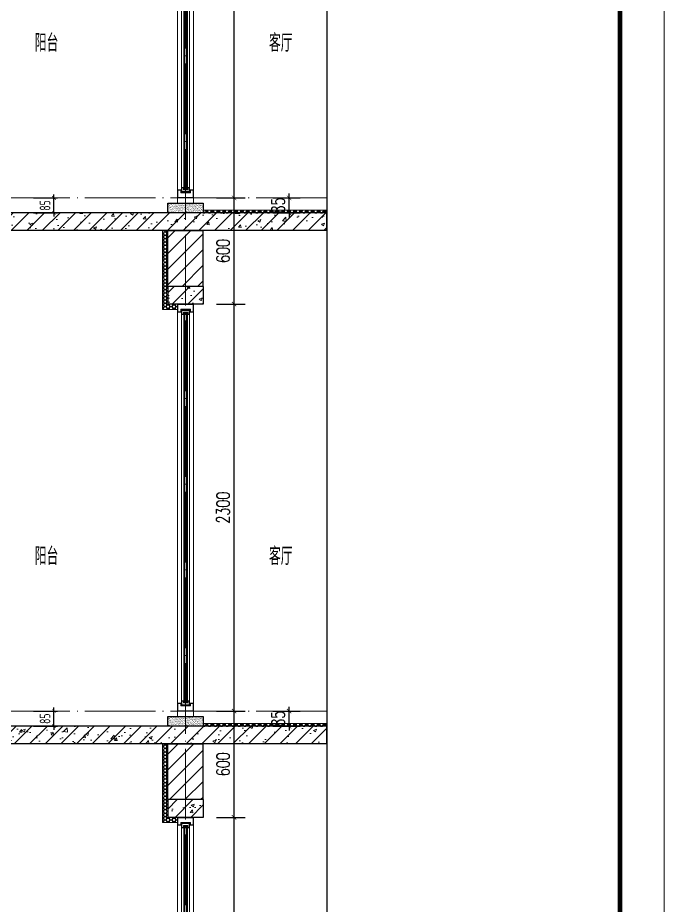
# Model space of a CAD drawing. Extents: x -668857 to 154266, y -275694 to 291306.
# Drawn here: x 11653 to 15307, y 148002 to 153017 of the extents above; entities that cross this region are included whole.
import ezdxf

# ---------------------------------------------------------------- set-up
doc = ezdxf.new("R2010")
doc.units = 0
doc.header["$LTSCALE"] = 1000
doc.linetypes.add('DOTE', pattern=[2.42, 2, -0.2, 0.02, -0.2])
doc.layers.get('0').update_dxf_attribs({"linetype": 'CONTINUOUS'})
doc.layers.get('DEFPOINTS').update_dxf_attribs({"linetype": 'CONTINUOUS'})
for name, color, linetype in [('DIM', 2, 'CONTINUOUS'), ('DIM_SYMB', 3, 'CONTINUOUS'), ('PUB_DIM', 3, 'CONTINUOUS'), ('PUB_TEXT', 2, 'CONTINUOUS'), ('WALL', 5, 'CONTINUOUS'), ('立面-看线', 251, 'CONTINUOUS')]:
    doc.layers.add(name, color=color, linetype=linetype)
for name, color, linetype, lineweight in [('DOTE', 19, 'DOTE', 9), ('PUB_HATCH', 8, 'CONTINUOUS', 9), ('S_WINDOW', 144, 'CONTINUOUS', 15), ('图框', 9, 'CONTINUOUS', 18), ('细细', 250, 'CONTINUOUS', 0)]:
    doc.layers.add(name, color=color, linetype=linetype, lineweight=lineweight)
doc.styles.add('_TCH_DIM_T3', font='SIMPLEX', dxfattribs={"width": 0.705882, "bigfont": 'GBCBIG'})
doc.styles.add('TSSD_DIMENSION', font='Tssdeng.shx', dxfattribs={"width": 0.7, "bigfont": 'tssdchn.shx'})
doc.styles.add('TSSD_REIN', font='tssdeng.shx', dxfattribs={"width": 0.7, "height": 300, "bigfont": 'tssdchn.shx'})
doc.dimstyles.new('_TCH_ARCH&&25', dxfattribs={"dimtxt": 74.375, "dimasz": 25, "dimexe": 62.5, "dimexo": 75, "dimgap": 25, "dimtad": 1, "dimdec": 0, "dimzin": 0, "dimdsep": 46, "dimtxsty": '_TCH_DIM_T3', "dimblk": 'ARCHTICK', "dimcen": 0.09, "dimclrt": 7, "dimazin": 0, "dimtfac": 1, "dimtdec": 0, "dimtix": 1, "dimtmove": 2, "dimatfit": 3, "dimldrblk": 'ARCHTICK', "dimfxl": 0, "dimtolj": 1, "dimtzin": 0, "dimarcsym": 0})
doc.dimstyles.new('TSSD_20_20', dxfattribs={"dimtxt": 60, "dimasz": 20, "dimexe": 20, "dimexo": 50, "dimgap": 20, "dimtad": 1, "dimdec": 0, "dimzin": 0, "dimdsep": 46, "dimtxsty": 'TSSD_DIMENSION', "dimblk": 'ARCHTICK', "dimblk1": 'ARCHTICK', "dimblk2": 'ARCHTICK', "dimcen": 0, "dimdle": 20, "dimclrt": 7, "dimadec": 0, "dimazin": 0, "dimtfac": 1, "dimtdec": 0, "dimtix": 1, "dimtmove": 2, "dimatfit": 3, "dimfxl": 0, "dimtolj": 1, "dimtzin": 0, "dimarcsym": 0})
pattern_1 = [(315, (145053.3697, 680712.4302), (-1.76776695, -1.76776695), []), (315, (145054.5482, 680712.4302), (-1.76776695, -1.76776695), [])]
pattern_2 = [(315, (145053.3697, 678374.192), (-1.76776695, -1.76776695), []), (315, (145054.5482, 678374.192), (-1.76776695, -1.76776695), [])]
pattern_3 = [(45, (-562273.49, 314642.066), (-44.194174, 44.194174), []), (50, (-562273.49, 314642.07), (179.315046, -15.688034), [18.75, -206.25]), (355, (-562273.49, 314642.07), (-34.687833, 188.048033), [15, -165]), (100.4514, (-562258.55, 314640.76), (144.627345, 172.359886), [15.93505, -175.28553]), (46.1842, (-562273.49, 314692.07), (266.81026, -41.37975), [28.125, -309.375]), (96.6356, (-562251.25, 314688.62), (233.66568, 243.52947), [23.90257, -262.92825]), (351.1842, (-562273.5, 314692.07), (233.66549, 243.52965), [22.5, -247.5]), (21, (-562248.49, 314679.57), (149.226763, -100.654723), [18.75, -206.25]), (326, (-562248.49, 314679.57), (60.828833, 181.28751), [15, -165]), (71.4514, (-562236.05, 314671.18), (210.055657, 80.632624), [15.93505, -175.28553]), (37.5, (-562273.49, 314642.066), (3.039964, 83.2234635), [0, -163, 0, -167.5, 0, -165.625]), (7.5, (-562273.49, 314642.07), (65.767384, 98.602928), [0, -95.5, 0, -159.25, 0, -63.125]), (327.5, (-562329.24, 314642.066), (133.455609, -5.638718), [0, -62.5, 0, -195, 0, -258.75]), (317.5, (-562354.24, 314642.07), (145.796542, 25.026246), [0, -81.25, 0, -129.5, 0, -183.75])]
pattern_4 = [(45, (-562273.49, 314686.944), (-44.1941915, 44.1941915), [])]

# ---------------------------------------------------------------- blocks, each defined once
blk = doc.blocks.new('GFDDDDRG')
at = {"layer": '图框'}
blk.add_lwpolyline([(923310, -107437), (923310, -159999), (893610, -159999), (893610, -107437)], close=True, dxfattribs=at)
blk.add_lwpolyline([(923310, -107437), (923310, -159999), (893610, -159999), (893610, -107437)], close=True, dxfattribs=at)
at = {"layer": '图框', "const_width": 50}
blk.add_lwpolyline([(894110, -159499), (922810, -159499), (922810, -108687), (894110, -108687)], close=True, dxfattribs=at)
blk = doc.blocks.new('afzdfsregf')
at = {"layer": '细细'}
h = blk.add_hatch(dxfattribs=at)
h.set_pattern_fill('金属', color=256, style=0)
h.set_pattern_definition(pattern_1)
h.paths.add_polyline_path([(221063.8, 608913.8), (221043.8, 608913.8), (221043.8, 608927.3), (220993.8, 608927.3), (220993.8, 608913.8), (220973.8, 608913.8), (220973.8, 608958.8), (221063.8, 608958.8)])
h.paths.add_polyline_path([(221045.8, 608929.3), (221045.8, 608915.8), (221061.8, 608915.8), (221061.8, 608956.8), (220975.8, 608956.8), (220975.8, 608915.8), (220991.8, 608915.8), (220991.8, 608929.3)], flags=16)
h = blk.add_hatch(dxfattribs=at)
h.set_pattern_fill('金属', color=256, style=0)
h.set_pattern_definition(pattern_1)
h.paths.add_polyline_path([(220996.3, 608925.3), (220996.3, 608900.3), (221008.3, 608900.3), (221008.3, 608910.3), (221029.3, 608910.3), (221029.3, 608900.3), (221041.3, 608900.3), (221041.3, 608925.3)])
h.paths.add_polyline_path([(221039.3, 608923.3), (221039.3, 608902.3), (221031.3, 608902.3), (221031.3, 608912.3), (221006.3, 608912.3), (221006.3, 608902.3), (220998.3, 608902.3), (220998.3, 608923.3)], flags=16)
h = blk.add_hatch(color=256, dxfattribs=at)
edge = h.paths.add_edge_path()
edge.add_line((221023.3, 608910.3), (221023.3, 608898.3))
edge.add_arc((221018.8, 608890), 9.44, 61.5175, 118.4825)
edge.add_line((221014.3, 608898.3), (221014.3, 608910.3))
edge.add_arc((221018.8, 608918.6), 9.44, 241.5175, 298.4825)
h = blk.add_hatch(dxfattribs=at)
h.set_pattern_fill('金属', color=256, style=0)
h.set_pattern_definition(pattern_2)
h.paths.add_polyline_path([(220996.3, 606692.3), (220996.3, 606717.3), (221008.3, 606717.3), (221008.3, 606707.3), (221029.3, 606707.3), (221029.3, 606717.3), (221041.3, 606717.3), (221041.3, 606692.3)])
h.paths.add_polyline_path([(221039.3, 606694.3), (221039.3, 606715.3), (221031.3, 606715.3), (221031.3, 606705.3), (221006.3, 606705.3), (221006.3, 606715.3), (220998.3, 606715.3), (220998.3, 606694.3)], flags=16)
h = blk.add_hatch(color=256, dxfattribs=at)
edge = h.paths.add_edge_path()
edge.add_line((221023.3, 606707.3), (221023.3, 606719.3))
edge.add_arc((221018.8, 606727.6), 9.44, 241.5175, 298.4825, ccw=False)
edge.add_line((221014.3, 606719.3), (221014.3, 606707.3))
edge.add_arc((221018.8, 606699), 9.44, 61.5175, 118.4825, ccw=False)
h = blk.add_hatch(dxfattribs=at)
h.set_pattern_fill('金属', color=256, style=0)
h.set_pattern_definition(pattern_2)
h.paths.add_polyline_path([(221063.8, 606703.8), (221043.8, 606703.8), (221043.8, 606690.3), (220993.8, 606690.3), (220993.8, 606703.8), (220973.8, 606703.8), (220973.8, 606658.8), (221063.8, 606658.8)])
h.paths.add_polyline_path([(221045.8, 606688.3), (221045.8, 606701.8), (221061.8, 606701.8), (221061.8, 606660.8), (220975.8, 606660.8), (220975.8, 606701.8), (220991.8, 606701.8), (220991.8, 606688.3)], flags=16)
at = {"layer": 'S_WINDOW'}
for p, q in [((220973.8, 606703.8), (220973.8, 608913.8)), ((220996.3, 606717.3), (220996.3, 608900.3)), ((221041.3, 606717.3), (221041.3, 608900.3)), ((221063.8, 606703.8), (221063.8, 608913.8))]:
    blk.add_line(p, q, dxfattribs=at)
for points in [[(220973.8, 608958.8), (220973.8, 608913.8), (220993.8, 608913.8), (220993.8, 608927.3), (221043.8, 608927.3), (221043.8, 608913.8), (221063.8, 608913.8), (221063.8, 608958.8)], [(220975.8, 608956.8), (220975.8, 608915.8), (220991.8, 608915.8), (220991.8, 608929.3), (221045.8, 608929.3), (221045.8, 608915.8), (221061.8, 608915.8), (221061.8, 608956.8)], [(220996.3, 608925.3), (220996.3, 608900.3), (221008.3, 608900.3), (221008.3, 608910.3), (221029.3, 608910.3), (221029.3, 608900.3), (221041.3, 608900.3), (221041.3, 608925.3)], [(220998.3, 608923.3), (220998.3, 608902.3), (221006.3, 608902.3), (221006.3, 608912.3), (221031.3, 608912.3), (221031.3, 608902.3), (221039.3, 608902.3), (221039.3, 608923.3)], [(220996.3, 606692.3), (220996.3, 606717.3), (221008.3, 606717.3), (221008.3, 606707.3), (221029.3, 606707.3), (221029.3, 606717.3), (221041.3, 606717.3), (221041.3, 606692.3)], [(220973.8, 606658.8), (220973.8, 606703.8), (220993.8, 606703.8), (220993.8, 606690.3), (221043.8, 606690.3), (221043.8, 606703.8), (221063.8, 606703.8), (221063.8, 606658.8)], [(220975.8, 606660.8), (220975.8, 606701.8), (220991.8, 606701.8), (220991.8, 606688.3), (221045.8, 606688.3), (221045.8, 606701.8), (221061.8, 606701.8), (221061.8, 606660.8)], [(220998.3, 606694.3), (220998.3, 606715.3), (221006.3, 606715.3), (221006.3, 606705.3), (221031.3, 606705.3), (221031.3, 606715.3), (221039.3, 606715.3), (221039.3, 606694.3)]]:
    blk.add_lwpolyline(points, close=True, dxfattribs=at)
at = {"layer": '细细'}
for points in [[(221008.3, 608900.3), (221008.3, 606717.3)], [(221014.3, 606719.3), (221014.3, 608910.3)], [(221023.3, 606719.3), (221023.3, 608910.3)], [(221029.3, 608900.3), (221029.3, 606717.3)]]:
    blk.add_lwpolyline(points, dxfattribs=at)
for points in [[(221023.3, 608910.3), (221023.3, 608898.3, 0.253805), (221014.3, 608898.3), (221014.3, 608910.3, 0.253805)], [(221023.3, 606707.3), (221023.3, 606719.3, -0.253805), (221014.3, 606719.3), (221014.3, 606707.3, -0.253805)]]:
    blk.add_lwpolyline(points, format="xyb", close=True, dxfattribs=at)
blk = doc.blocks.new('_ArchTick')
at = {"color": 0, "linetype": 'ByBlock', "const_width": 0.15}
blk.add_lwpolyline([(-0.5, -0.5), (0.5, 0.5)], dxfattribs=at)
blk = doc.blocks.new('*D3186')
at = {"layer": 'DEFPOINTS', "color": 0}
for p in [(12701.7, 148499), (12875.7, 148499), (12701.7, 146199)]:
    blk.add_point(p, dxfattribs=at)
at = {"layer": 'PUB_DIM', "color": 0, "lineweight": -2}
for p, q in [((12776.7, 148499), (12938.2, 148499)), ((12875.7, 146199), (12875.7, 148499)), ((12776.7, 146199), (12938.2, 146199))]:
    blk.add_line(p, q, dxfattribs=at)
at = {"layer": 'PUB_DIM', "color": 0, "lineweight": -2, "xscale": 25, "yscale": 25, "zscale": 25}
for p, rotation in [((12875.7, 148499), 90), ((12875.7, 146199), 270)]:
    blk.add_blockref('_ArchTick', p, dxfattribs=dict(at, rotation=rotation))
at = {"layer": 'PUB_DIM', "color": 7, "insert": (12813.5, 147349), "char_height": 74.38, "attachment_point": 5, "rotation": 90, "style": '_TCH_DIM_T3'}
blk.add_mtext('\\A1;2300', dxfattribs=at)
blk = doc.blocks.new('*D3187')
at = {"layer": 'DEFPOINTS', "color": 0}
for p in [(12701.7, 149099), (12875.7, 149099), (12701.7, 148499)]:
    blk.add_point(p, dxfattribs=at)
at = {"layer": 'PUB_DIM', "color": 0, "lineweight": -2}
for p, q in [((12776.7, 149099), (12938.2, 149099)), ((12875.7, 148499), (12875.7, 149099)), ((12776.7, 148499), (12938.2, 148499))]:
    blk.add_line(p, q, dxfattribs=at)
at = {"layer": 'PUB_DIM', "color": 0, "lineweight": -2, "xscale": 25, "yscale": 25, "zscale": 25}
for p, rotation in [((12875.7, 149099), 90), ((12875.7, 148499), 270)]:
    blk.add_blockref('_ArchTick', p, dxfattribs=dict(at, rotation=rotation))
at = {"layer": 'PUB_DIM', "color": 7, "insert": (12813.5, 148799), "char_height": 74.38, "attachment_point": 5, "rotation": 90, "style": '_TCH_DIM_T3'}
blk.add_mtext('\\A1;600', dxfattribs=at)
blk = doc.blocks.new('*D3188')
at = {"layer": 'DEFPOINTS', "color": 0}
for p in [(12701.7, 151399), (12875.7, 151399), (12701.7, 149099)]:
    blk.add_point(p, dxfattribs=at)
at = {"layer": 'PUB_DIM', "color": 0, "lineweight": -2}
for p, q in [((12776.7, 151399), (12938.2, 151399)), ((12875.7, 149099), (12875.7, 151399)), ((12776.7, 149099), (12938.2, 149099))]:
    blk.add_line(p, q, dxfattribs=at)
at = {"layer": 'PUB_DIM', "color": 0, "lineweight": -2, "xscale": 25, "yscale": 25, "zscale": 25}
for p, rotation in [((12875.7, 151399), 90), ((12875.7, 149099), 270)]:
    blk.add_blockref('_ArchTick', p, dxfattribs=dict(at, rotation=rotation))
at = {"layer": 'PUB_DIM', "color": 7, "insert": (12813.5, 150249), "char_height": 74.38, "attachment_point": 5, "rotation": 90, "style": '_TCH_DIM_T3'}
blk.add_mtext('\\A1;2300', dxfattribs=at)
blk = doc.blocks.new('*D3189')
at = {"layer": 'DEFPOINTS', "color": 0}
for p in [(12701.7, 151999), (12875.7, 151999), (12701.7, 151399)]:
    blk.add_point(p, dxfattribs=at)
at = {"layer": 'PUB_DIM', "color": 0, "lineweight": -2}
for p, q in [((12776.7, 151999), (12938.2, 151999)), ((12875.7, 151399), (12875.7, 151999)), ((12776.7, 151399), (12938.2, 151399))]:
    blk.add_line(p, q, dxfattribs=at)
at = {"layer": 'PUB_DIM', "color": 0, "lineweight": -2, "xscale": 25, "yscale": 25, "zscale": 25}
for p, rotation in [((12875.7, 151999), 90), ((12875.7, 151399), 270)]:
    blk.add_blockref('_ArchTick', p, dxfattribs=dict(at, rotation=rotation))
at = {"layer": 'PUB_DIM', "color": 7, "insert": (12813.5, 151699), "char_height": 74.38, "attachment_point": 5, "rotation": 90, "style": '_TCH_DIM_T3'}
blk.add_mtext('\\A1;600', dxfattribs=at)
blk = doc.blocks.new('*D3190')
at = {"layer": 'DEFPOINTS', "color": 0}
for p in [(12701.7, 154299), (12875.7, 154299), (12701.7, 151999)]:
    blk.add_point(p, dxfattribs=at)
at = {"layer": 'PUB_DIM', "color": 0, "lineweight": -2}
for p, q in [((12776.7, 154299), (12938.2, 154299)), ((12875.7, 151999), (12875.7, 154299)), ((12776.7, 151999), (12938.2, 151999))]:
    blk.add_line(p, q, dxfattribs=at)
at = {"layer": 'PUB_DIM', "color": 0, "lineweight": -2, "xscale": 25, "yscale": 25, "zscale": 25}
for p, rotation in [((12875.7, 154299), 90), ((12875.7, 151999), 270)]:
    blk.add_blockref('_ArchTick', p, dxfattribs=dict(at, rotation=rotation))
at = {"layer": 'PUB_DIM', "color": 7, "insert": (12813.5, 153149), "char_height": 74.38, "attachment_point": 5, "rotation": 90, "style": '_TCH_DIM_T3'}
blk.add_mtext('\\A1;2300', dxfattribs=at)
blk = doc.blocks.new('*D3216')
at = {"layer": 'DEFPOINTS', "color": 0}
for p in [(11691.5, 149099), (11857.5, 149099), (11691.5, 149014)]:
    blk.add_point(p, dxfattribs=at)
at = {"layer": 'DIM', "color": 0, "lineweight": -2}
for p, q in [((11741.5, 149099), (11877.5, 149099)), ((11857.5, 149099), (11857.5, 149119)), ((11857.5, 149014), (11857.5, 149099)), ((11741.5, 149014), (11877.5, 149014)), ((11857.5, 149014), (11857.5, 148994))]:
    blk.add_line(p, q, dxfattribs=at)
at = {"layer": 'DIM', "color": 0, "lineweight": -2, "xscale": 20, "yscale": 20, "zscale": 20}
for p, rotation in [((11857.5, 149099), 270), ((11857.5, 149014), 90)]:
    blk.add_blockref('_ArchTick', p, dxfattribs=dict(at, rotation=rotation))
at = {"layer": 'DIM', "color": 7, "insert": (11807.5, 149056.5), "char_height": 60, "attachment_point": 5, "rotation": 90, "style": 'TSSD_DIMENSION'}
blk.add_mtext('\\A1;85', dxfattribs=at)
blk = doc.blocks.new('*D3217')
at = {"layer": 'DEFPOINTS', "color": 0}
for p in [(13020.6, 149099), (13186.6, 149099), (13020.6, 149014)]:
    blk.add_point(p, dxfattribs=at)
at = {"layer": 'PUB_DIM', "color": 0, "lineweight": -2}
for p, q in [((13095.6, 149099), (13249.1, 149099)), ((13186.6, 149099), (13186.6, 149124)), ((13186.6, 149014), (13186.6, 149099)), ((13095.6, 149014), (13249.1, 149014)), ((13186.6, 149014), (13186.6, 148989))]:
    blk.add_line(p, q, dxfattribs=at)
at = {"layer": 'PUB_DIM', "color": 0, "lineweight": -2, "xscale": 25, "yscale": 25, "zscale": 25}
for p, rotation in [((13186.6, 149099), 270), ((13186.6, 149014), 90)]:
    blk.add_blockref('_ArchTick', p, dxfattribs=dict(at, rotation=rotation))
at = {"layer": 'PUB_DIM', "color": 7, "insert": (13124.4, 149056.5), "char_height": 74.38, "attachment_point": 5, "rotation": 90, "style": '_TCH_DIM_T3'}
blk.add_mtext('\\A1;85', dxfattribs=at)
blk = doc.blocks.new('*D3228')
at = {"layer": 'DEFPOINTS', "color": 0}
for p in [(11691.5, 151999), (11857.5, 151999), (11691.5, 151914)]:
    blk.add_point(p, dxfattribs=at)
at = {"layer": 'DIM', "color": 0, "lineweight": -2}
for p, q in [((11741.5, 151999), (11877.5, 151999)), ((11857.5, 151999), (11857.5, 152019)), ((11857.5, 151914), (11857.5, 151999)), ((11741.5, 151914), (11877.5, 151914)), ((11857.5, 151914), (11857.5, 151894))]:
    blk.add_line(p, q, dxfattribs=at)
at = {"layer": 'DIM', "color": 0, "lineweight": -2, "xscale": 20, "yscale": 20, "zscale": 20}
for p, rotation in [((11857.5, 151999), 270), ((11857.5, 151914), 90)]:
    blk.add_blockref('_ArchTick', p, dxfattribs=dict(at, rotation=rotation))
at = {"layer": 'DIM', "color": 7, "insert": (11807.5, 151956.5), "char_height": 60, "attachment_point": 5, "rotation": 90, "style": 'TSSD_DIMENSION'}
blk.add_mtext('\\A1;85', dxfattribs=at)
blk = doc.blocks.new('*D3229')
at = {"layer": 'DEFPOINTS', "color": 0}
for p in [(13020.6, 151999), (13186.6, 151999), (13020.6, 151914)]:
    blk.add_point(p, dxfattribs=at)
at = {"layer": 'PUB_DIM', "color": 0, "lineweight": -2}
for p, q in [((13095.6, 151999), (13249.1, 151999)), ((13186.6, 151999), (13186.6, 152024)), ((13186.6, 151914), (13186.6, 151999)), ((13095.6, 151914), (13249.1, 151914)), ((13186.6, 151914), (13186.6, 151889))]:
    blk.add_line(p, q, dxfattribs=at)
at = {"layer": 'PUB_DIM', "color": 0, "lineweight": -2, "xscale": 25, "yscale": 25, "zscale": 25}
for p, rotation in [((13186.6, 151999), 270), ((13186.6, 151914), 90)]:
    blk.add_blockref('_ArchTick', p, dxfattribs=dict(at, rotation=rotation))
at = {"layer": 'PUB_DIM', "color": 7, "insert": (13124.4, 151956.5), "char_height": 74.38, "attachment_point": 5, "rotation": 90, "style": '_TCH_DIM_T3'}
blk.add_mtext('\\A1;85', dxfattribs=at)

msp = doc.modelspace()

# ---------------------------------------------------------------- hatches: boundary and pattern name
at = {"layer": 'PUB_HATCH'}
h = msp.add_hatch(dxfattribs=at)
h.set_pattern_fill('钢筋混凝土', color=256, scale=25, style=0)
h.set_pattern_definition(pattern_3)
h.paths.add_polyline_path([(10901.69, 151914.03), (10901.69, 151814.03), (13400.22, 151814.03), (13400.22, 151914.03)])
h = msp.add_hatch(dxfattribs=at)
h.set_pattern_fill('普通砖', color=256, scale=25, style=0)
h.set_pattern_definition(pattern_4)
h.paths.add_polyline_path([(12501.69, 151499.03), (12701.69, 151499.03), (12701.69, 151814.03), (12501.69, 151814.03)])
h = msp.add_hatch(dxfattribs=at)
h.set_pattern_fill('钢筋混凝土', color=256, scale=25, style=0)
h.set_pattern_definition(pattern_3)
h.paths.add_polyline_path([(12501.69, 151499.03), (12501.69, 151399.03), (12701.69, 151399.03), (12701.69, 151499.03)])
h = msp.add_hatch(dxfattribs=at)
h.set_pattern_fill('钢筋混凝土', color=256, scale=25, style=0)
h.set_pattern_definition(pattern_3)
h.paths.add_polyline_path([(13400.22, 149014.03), (10901.69, 149014.03), (10835.03, 148980.7), (10901.69, 148914.03), (13400.22, 148914.03)])
h = msp.add_hatch(dxfattribs=at)
h.set_pattern_fill('普通砖', color=256, scale=25, style=0)
h.set_pattern_definition(pattern_4)
h.paths.add_polyline_path([(12501.69, 148599.03), (12701.69, 148599.03), (12701.69, 148914.03), (12501.69, 148914.03)])
h = msp.add_hatch(dxfattribs=at)
h.set_pattern_fill('钢筋混凝土', color=256, scale=25, style=0)
h.set_pattern_definition(pattern_3)
h.paths.add_polyline_path([(12501.69, 148599.03), (12501.69, 148499.03), (12701.69, 148499.03), (12701.69, 148599.03)])
at = {"layer": '立面-看线'}
h = msp.add_hatch(dxfattribs=at)
h.set_pattern_fill('碎沙', color=256, scale=4)
h.set_pattern_definition([(37.5, (-788551.547, -233447.918), (-0.32000626, 9.78826475), [0, -7.7216, 0, -8.636, 0, -8.255]), (7.5, (-788551.547, -233447.918), (8.99046566, 14.33650201), [0, -4.1656, 0, -6.9596, 0, -2.667]), (327.5, (-788557.796, -233447.918), (15.819847405, 0.02874369), [0, -2.54, 0, -9.144, 0, -11.938]), (317.5, (-788557.796, -233447.918), (15.27112905, 4.45858647), [0, -1.27, 0, -5.9944, 0, -6.858])])
h.paths.add_polyline_path([(12501.69, 151914.03), (12701.69, 151914.03), (12701.69, 151969.03), (12501.69, 151969.03)])
h = msp.add_hatch(dxfattribs=at)
h.set_pattern_fill('HONEY', color=256, scale=7)
h.set_pattern_definition([(0, (-788651.547, -233447.918), (16.66875, 9.623705), [11.1125, -22.225]), (120, (-788651.547, -233447.918), (-16.66874801, 9.62370845), [11.1125, -22.225]), (60, (-788651.547, -233447.918), (1.99e-06, 19.24741345), [-22.225, 11.1125])])
h.paths.add_polyline_path([(13400.22, 151929.03), (12701.69, 151929.03), (12701.69, 151914.03), (13400.22, 151914.03)])
h = msp.add_hatch(dxfattribs=at)
h.set_pattern_fill('HONEY', color=256, scale=7)
h.set_pattern_definition([(0, (-788551.547, -233447.918), (16.66875, 9.623705), [11.1125, -22.225]), (120, (-788551.547, -233447.918), (-16.66874801, 9.62370845), [11.1125, -22.225]), (60, (-788551.547, -233447.918), (1.99e-06, 19.24741345), [-22.225, 11.1125])])
h.paths.add_polyline_path([(12471.69, 151814.03), (12501.69, 151814.03), (12501.69, 151399.03), (12556.69, 151399.03), (12556.69, 151369.03), (12471.69, 151369.03)])
h = msp.add_hatch(dxfattribs=at)
h.set_pattern_fill('碎沙', color=256, scale=4)
h.set_pattern_definition([(37.5, (-788551.547, -236347.918), (-0.32000626, 9.78826475), [0, -7.7216, 0, -8.636, 0, -8.255]), (7.5, (-788551.547, -236347.918), (8.99046566, 14.33650201), [0, -4.1656, 0, -6.9596, 0, -2.667]), (327.5, (-788557.796, -236347.918), (15.819847405, 0.02874369), [0, -2.54, 0, -9.144, 0, -11.938]), (317.5, (-788557.796, -236347.918), (15.27112905, 4.45858647), [0, -1.27, 0, -5.9944, 0, -6.858])])
h.paths.add_polyline_path([(12501.69, 149014.03), (12701.69, 149014.03), (12701.69, 149069.03), (12501.69, 149069.03)])
h = msp.add_hatch(dxfattribs=at)
h.set_pattern_fill('HONEY', color=256, scale=7)
h.set_pattern_definition([(0, (-788651.547, -236347.918), (16.66875, 9.623705), [11.1125, -22.225]), (120, (-788651.547, -236347.918), (-16.66874801, 9.62370845), [11.1125, -22.225]), (60, (-788651.547, -236347.918), (1.99e-06, 19.24741345), [-22.225, 11.1125])])
h.paths.add_polyline_path([(13400.22, 149029.03), (12701.69, 149029.03), (12701.69, 149014.03), (13400.22, 149014.03)])
h = msp.add_hatch(dxfattribs=at)
h.set_pattern_fill('HONEY', color=256, scale=7)
h.set_pattern_definition([(0, (-788551.547, -236347.918), (16.66875, 9.623705), [11.1125, -22.225]), (120, (-788551.547, -236347.918), (-16.66874801, 9.62370845), [11.1125, -22.225]), (60, (-788551.547, -236347.918), (1.99e-06, 19.24741345), [-22.225, 11.1125])])
h.paths.add_polyline_path([(12471.69, 148914.03), (12501.69, 148914.03), (12501.69, 148499.03), (12556.69, 148499.03), (12556.69, 148469.03), (12471.69, 148469.03)])

# ---------------------------------------------------------------- linework, layer by layer
at = {"layer": 'DIM_SYMB'}
msp.add_lwpolyline([(13400.22, 164119.03), (13400.22, 154487.16), (13452.72, 154468.05), (13347.72, 154449.54), (13400.22, 154430.91), (13400.22, 144799.03)], dxfattribs=at)
at = {"layer": 'DOTE', "color": 1, "linetype": 'DOTE', "ltscale": 0.2}
for p, q in [((12601.69, 145099.03), (12601.69, 164699.03)), ((13400.22, 151999.03), (9631.5, 151999.03)), ((13400.22, 149099.03), (9631.5, 149099.03))]:
    msp.add_line(p, q, dxfattribs=at)
at = {"layer": 'PUB_HATCH', "color": 215}
for p, q in [((12701.69, 151929.03), (13400.22, 151929.03)), ((12701.69, 149029.03), (13400.22, 149029.03))]:
    msp.add_line(p, q, dxfattribs=at)
for points in [[(12471.69, 151814.03), (12471.69, 151369.03), (12556.69, 151369.03)], [(12471.69, 148914.03), (12471.69, 148469.03), (12556.69, 148469.03)]]:
    msp.add_lwpolyline(points, dxfattribs=at)
at = {"layer": 'S_WINDOW'}
for points in [[(12556.69, 151999.03), (12646.69, 151999.03), (12646.69, 151969.03), (12556.69, 151969.03)], [(12556.69, 149099.03), (12646.69, 149099.03), (12646.69, 149069.03), (12556.69, 149069.03)]]:
    msp.add_lwpolyline(points, close=True, dxfattribs=at)
at = {"layer": 'WALL'}
for p, q in [((13400.22, 151914.03), (10901.69, 151914.03)), ((13400.22, 151814.03), (13400.22, 151914.03)), ((13400.22, 151814.03), (10901.69, 151814.03)), ((12501.69, 151499.03), (12501.69, 151814.03)), ((12501.69, 151814.03), (12701.69, 151814.03)), ((12701.69, 151499.03), (12701.69, 151814.03)), ((12501.69, 151499.03), (12501.69, 151399.03)), ((12701.69, 151499.03), (12501.69, 151499.03)), ((12701.69, 151499.03), (12701.69, 151399.03)), ((12701.69, 151399.03), (12501.69, 151399.03)), ((13400.22, 149014.03), (10901.69, 149014.03)), ((13400.22, 148914.03), (13400.22, 149014.03)), ((13400.22, 148914.03), (10901.69, 148914.03)), ((12501.69, 148599.03), (12501.69, 148914.03)), ((12501.69, 148914.03), (12701.69, 148914.03)), ((12701.69, 148599.03), (12701.69, 148914.03)), ((12501.69, 148599.03), (12501.69, 148499.03)), ((12701.69, 148599.03), (12501.69, 148599.03)), ((12701.69, 148599.03), (12701.69, 148499.03)), ((12701.69, 148499.03), (12501.69, 148499.03))]:
    msp.add_line(p, q, dxfattribs=at)
for points in [[(12501.69, 151969.03), (12701.69, 151969.03), (12701.69, 151914.03), (12501.69, 151914.03)], [(12501.69, 149069.03), (12701.69, 149069.03), (12701.69, 149014.03), (12501.69, 149014.03)]]:
    msp.add_lwpolyline(points, close=True, dxfattribs=at)

# ---------------------------------------------------------------- block references
at = {"xscale": 0.5, "yscale": 0.5, "zscale": 0.5}
msp.add_blockref('GFDDDDRG', (-446347.88, 220925.54), dxfattribs=at)
for p in [(-208417.07, -454659.72), (-208417.07, -457559.72), (-208417.07, -460459.72)]:
    msp.add_blockref('afzdfsregf', p)

# ---------------------------------------------------------------- texts
at = {"layer": 'PUB_TEXT', "style": 'TSSD_REIN', "width": 0.7}
for s, p in [('阳台', (11749.6, 152824.66)), ('客厅', (13073.1, 152824.66)), ('阳台', (11749.6, 149924.66)), ('客厅', (13073.1, 149924.66))]:
    msp.add_text(s, height=100, dxfattribs=at).set_placement(p)

# ---------------------------------------------------------------- dimensions: what is measured, and where the dimension line sits
at = {"layer": 'DIM'}
for p1, p2, picture, middle in [((11691.52, 151914.03), (11691.52, 151999.03), '*D3228', (11807.48, 151956.53)), ((11691.52, 149014.03), (11691.52, 149099.03), '*D3216', (11807.48, 149056.53))]:
    dim = msp.add_aligned_dim(p1=p1, p2=p2, distance=-165.96, dimstyle='TSSD_20_20', dxfattribs=at)
    dim.commit()
    dim.dimension.update_dxf_attribs({"geometry": picture, "text_midpoint": middle})
at = {"layer": 'PUB_DIM'}
for p1, p2, distance, picture, middle in [((12701.69, 151999.03), (12701.69, 154299.03), -173.97, '*D3190', (12813.48, 153149.03)), ((12701.69, 151399.03), (12701.69, 151999.03), -173.97, '*D3189', (12813.48, 151699.03)), ((13020.63, 151914.03), (13020.63, 151999.03), -165.96, '*D3229', (13124.41, 151956.53)), ((12701.69, 149099.03), (12701.69, 151399.03), -173.97, '*D3188', (12813.48, 150249.03)), ((12701.69, 148499.03), (12701.69, 149099.03), -173.97, '*D3187', (12813.48, 148799.03)), ((13020.63, 149014.03), (13020.63, 149099.03), -165.96, '*D3217', (13124.41, 149056.53)), ((12701.69, 146199.03), (12701.69, 148499.03), -173.97, '*D3186', (12813.48, 147349.03))]:
    dim = msp.add_aligned_dim(p1=p1, p2=p2, distance=distance, dimstyle='_TCH_ARCH&&25', dxfattribs=at)
    dim.commit()
    dim.dimension.update_dxf_attribs({"geometry": picture, "text_midpoint": middle})

doc.saveas('drawing.dxf')
